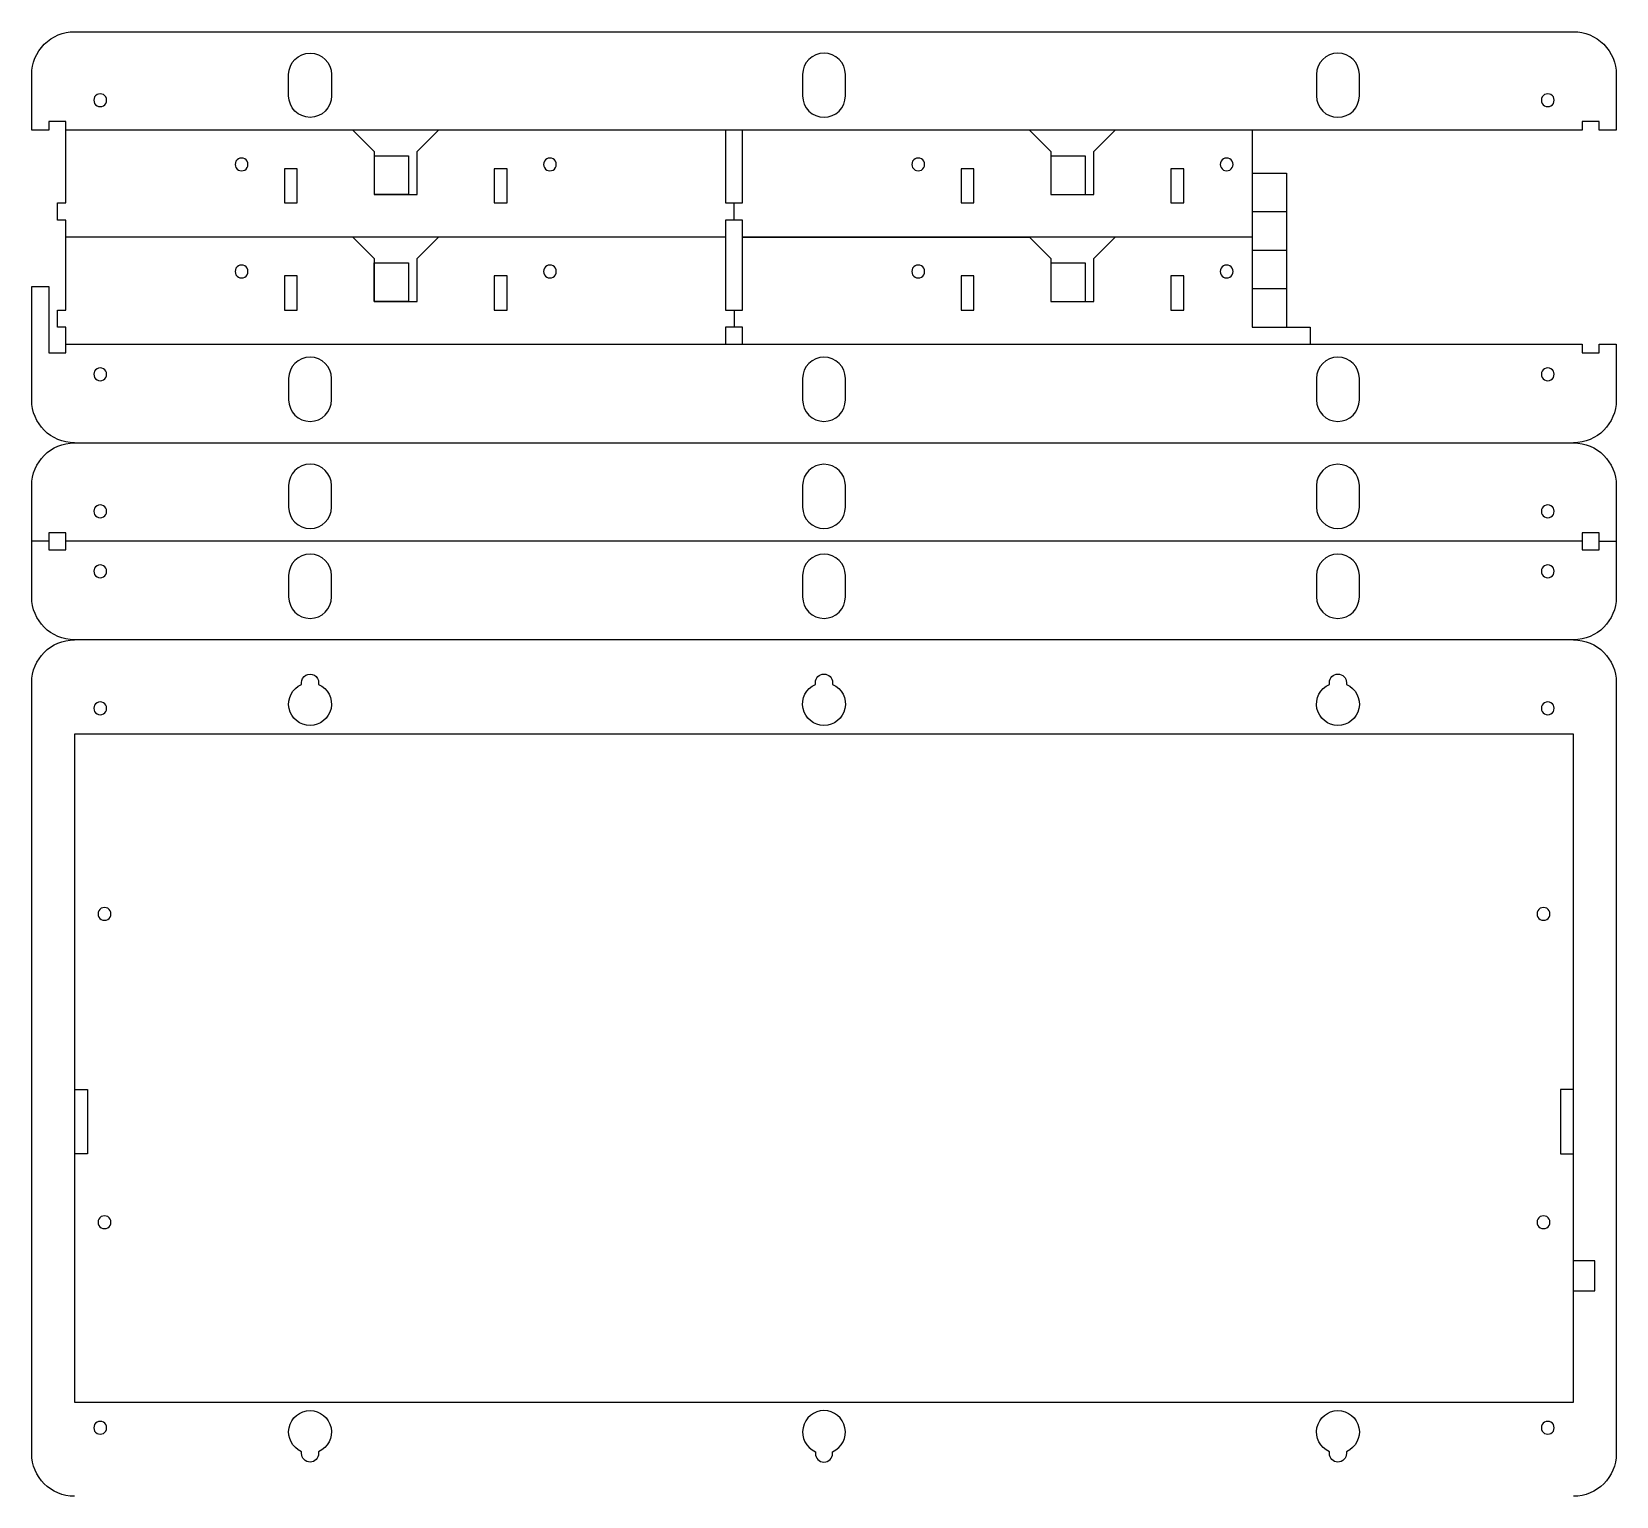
# Model space of a CAD drawing. Extents: x 0 to 370, y 0 to 742.
# Drawn here: x 0.1 to 370.1, y 400.1 to 742.1 of the extents above; entities that cross this region are included whole.
import ezdxf

# ---------------------------------------------------------------- set-up
doc = ezdxf.new("R2010")
doc.units = 0
doc.layers.add('Layer_1', color=7, linetype='CONTINUOUS')

msp = doc.modelspace()

# ---------------------------------------------------------------- linework, layer by layer
at = {"layer": 'Layer_1', "color": 7}
for points in [[(10.132267, 742.13124), (360.132032, 742.13124)], [(4.132261, 719.131255), (0.132266, 719.131255), (0.132266, 732.131246)], [(370.132026, 732.131246), (370.132026, 719.131255), (366.132028, 719.131255), (366.132028, 721.131253), (362.132031, 721.131253), (362.132031, 719.131255), (8.132256, 719.131255), (8.132256, 721.131253), (4.132261, 721.131253), (4.132261, 719.131255)], [(60.132214, 727.13125), (60.132214, 732.131246)], [(70.132214, 732.131246), (70.132214, 727.13125)], [(180.132147, 732.131246), (180.132147, 727.13125)], [(190.13214, 727.13125), (190.13214, 732.131246)], [(300.13207, 732.131246), (300.13207, 727.13125)], [(310.132064, 727.13125), (310.132064, 732.131246)], [(164.132476, 698.131428), (162.132477, 698.131428), (162.132477, 694.13143), (8.132579, 694.13143), (8.132579, 698.131428), (6.132568, 698.131428), (6.132568, 702.131425), (8.132579, 702.131425), (8.132579, 719.131415)], [(75.132522, 719.131415), (80.132539, 714.131418), (80.132539, 704.131424), (90.132533, 704.131424), (90.132533, 714.131418), (95.13252, 719.131415)], [(162.132477, 719.131415), (162.132477, 702.131425), (164.132476, 702.131425)], [(285.132029, 719.131744), (285.132029, 694.131756), (166.132115, 694.131756), (166.132115, 698.131752), (164.132116, 698.131752), (164.132116, 702.131746), (166.132115, 702.131746), (166.132115, 719.131744)], [(233.132072, 719.131744), (238.132059, 714.131731), (238.132059, 704.131757), (248.132053, 704.131757), (248.132053, 714.131731), (253.13207, 719.131744)], [(80.13221, 713.131508), (88.132204, 713.131508), (88.132204, 704.131514), (80.13221, 704.131514)], [(238.132089, 713.131508), (246.132084, 713.131508), (246.132084, 704.131514)], [(285.132059, 709.131511), (293.132054, 709.131511), (293.132054, 700.131517)], [(285.132059, 700.131517), (293.132054, 700.131517), (293.132054, 691.131522)], [(8.132119, 669.131136), (8.132119, 673.131134), (6.132108, 673.131134), (6.132108, 677.131131), (8.132119, 677.131131), (8.132119, 694.13112)], [(75.132062, 694.13112), (80.132079, 689.131124), (80.132079, 679.13113), (90.132073, 679.13113), (90.132073, 689.131124), (95.13206, 694.13112)], [(162.132017, 694.13112), (162.132017, 677.131131), (164.132016, 677.131131), (164.132016, 673.131134), (162.132017, 673.131134), (162.132017, 669.131136)], [(164.132576, 677.131072), (166.132575, 677.131072), (166.132575, 694.131069), (233.132532, 694.131069), (238.132519, 689.131057), (238.132519, 679.131083), (248.132513, 679.131083), (248.132513, 689.131057), (253.13253, 694.131069)], [(285.132489, 694.131069), (285.132489, 673.131078), (298.632501, 673.131078), (298.632501, 669.131082)], [(285.132059, 691.131522), (293.132054, 691.131522), (293.132054, 682.131528)], [(238.132089, 688.131524), (246.132084, 688.131524), (246.132084, 679.13153)], [(0.132256, 669.13183), (0.132256, 682.631818), (4.132251, 682.631818), (4.132251, 669.13183)], [(285.132059, 682.131528), (293.132054, 682.131528), (293.132054, 673.131534)], [(166.132575, 669.131082), (166.132575, 673.131078), (164.132576, 673.131078)], [(0.132256, 656.131828), (0.132256, 669.13183)], [(4.132251, 669.13183), (4.132251, 667.13182), (8.132246, 667.13182), (8.132246, 669.13183), (362.132021, 669.13183), (362.132021, 667.13182), (366.132018, 667.13182), (366.132018, 669.13183), (370.132016, 669.13183), (370.132016, 656.131828)], [(60.132204, 661.131841), (60.132204, 656.131828)], [(70.132203, 656.131828), (70.132203, 661.131841)], [(180.132136, 661.131841), (180.132136, 656.131828)], [(190.13213, 656.131828), (190.13213, 661.131841)], [(300.13206, 661.131841), (300.13206, 656.131828)], [(310.132054, 656.131828), (310.132054, 661.131841)], [(10.132257, 646.131541), (360.132022, 646.131541)], [(366.132018, 623.131555), (366.132018, 625.131554), (362.132021, 625.131554), (362.132021, 623.131555), (8.132246, 623.131555), (8.132246, 625.131554), (4.132251, 625.131554), (4.132251, 623.131555), (0.132256, 623.131555), (0.132256, 636.131547)], [(60.132204, 636.131547), (60.132204, 631.13155)], [(70.132203, 631.13155), (70.132203, 636.131547)], [(180.132136, 636.131547), (180.132136, 631.13155)], [(190.13213, 631.13155), (190.13213, 636.131547)], [(300.13206, 636.131547), (300.13206, 631.13155)], [(310.132054, 631.13155), (310.132054, 636.131547)], [(370.132016, 636.131547), (370.132016, 623.131555)], [(0.132266, 610.131317), (0.132266, 623.131319)], [(4.132261, 623.131319), (4.132261, 621.131309), (8.132256, 621.131309), (8.132256, 623.131319)], [(362.132031, 623.131319), (362.132031, 621.131309), (366.132028, 621.131309), (366.132028, 623.131319), (370.132026, 623.131319), (370.132026, 610.131317)], [(60.132214, 615.131331), (60.132214, 610.131317)], [(70.132214, 610.131317), (70.132214, 615.131331)], [(180.132147, 615.131331), (180.132147, 610.131317)], [(190.13214, 610.131317), (190.13214, 615.131331)], [(300.13207, 615.131331), (300.13207, 610.131317)], [(310.132064, 610.131317), (310.132064, 615.131331)], [(360.132032, 600.131343), (10.132267, 600.131343)], [(0.132331, 410.131777), (0.132331, 590.13145)], [(63.132213, 589.714025), (63.132213, 590.13145)], [(67.132205, 590.13145), (67.132205, 589.714025)], [(183.131984, 589.714025), (183.131984, 590.13145)], [(187.131976, 590.13145), (187.131976, 589.714025)], [(303.131768, 589.714025), (303.131768, 590.13145)], [(307.131758, 590.13145), (307.131758, 589.714025)], [(370.131629, 590.13145), (370.131629, 410.131777)], [(10.132313, 495.131632), (13.132307, 495.131632), (13.132307, 480.131664), (10.132313, 480.131664)], [(357.131669, 495.131632), (357.131669, 480.131664)], [(360.131641, 495.131632), (357.131669, 495.131632)], [(357.131669, 480.131664), (360.131641, 480.131664)], [(360.131641, 448.131719), (365.131648, 448.131719), (365.131648, 455.131708), (360.131641, 455.131708)], [(63.132213, 410.131777), (63.132213, 410.54921)], [(67.132205, 410.54921), (67.132205, 410.131777)], [(183.131984, 410.54921), (183.131984, 410.131777)], [(187.131976, 410.131777), (187.131976, 410.54921)], [(303.131768, 410.131777), (303.131768, 410.54921)], [(307.131758, 410.54921), (307.131758, 410.131777)]]:
    msp.add_lwpolyline(points, dxfattribs=at)
for points in [[(17.632247, 726.13125)], [(190.13214, 727.13125)], [(310.132064, 727.13125)], [(355.632035, 726.13125)], [(207.132089, 712.631756)], [(279.132043, 712.631756)], [(49.132549, 709.631421)], [(59.132543, 702.131425), (62.132551, 702.131425), (62.132551, 710.13142), (59.132543, 710.13142)], [(111.1325, 710.13142), (108.132522, 710.13142), (108.132522, 702.131425), (111.1325, 702.131425)], [(121.132503, 709.631421)], [(220.132071, 710.131735), (217.132093, 710.131735), (217.132093, 702.131746), (220.132071, 702.131746)], [(266.132041, 702.131746), (269.13205, 702.131746), (269.13205, 710.131735), (266.132041, 710.131735)], [(49.132089, 684.631126)], [(59.132083, 677.131131), (62.132091, 677.131131), (62.132091, 685.131126), (59.132083, 685.131126)], [(80.13221, 688.131524), (88.132204, 688.131524), (88.132204, 679.13153), (80.13221, 679.13153)], [(111.13204, 685.131126), (108.132062, 685.131126), (108.132062, 677.131131), (111.13204, 677.131131)], [(121.132043, 684.631126)], [(207.132549, 687.631082)], [(220.132531, 685.131061), (217.132553, 685.131061), (217.132553, 677.131072), (220.132531, 677.131072)], [(266.132501, 677.131072), (269.13251, 677.131072), (269.13251, 685.131061), (266.132501, 685.131061)], [(279.132503, 687.631082)], [(17.632237, 662.131833)], [(355.632025, 662.131833)], [(70.132203, 656.131828)], [(190.13213, 656.131828)], [(310.132054, 656.131828)], [(60.132204, 636.131547)], [(180.132136, 636.131547)], [(300.13206, 636.131547)], [(17.632237, 630.131551)], [(355.632025, 630.131551)], [(17.632247, 616.131322)], [(355.632035, 616.131322)], [(70.132214, 610.131317)], [(190.13214, 610.131317)], [(310.132064, 610.131317)], [(17.632298, 584.13146)], [(355.631669, 584.13146)], [(360.131641, 422.131773), (360.131641, 578.131472), (10.132313, 578.131472), (10.132313, 422.131773)], [(18.632296, 536.131546)], [(354.631652, 536.131546)], [(18.632296, 464.131678)], [(354.631652, 464.131678)], [(17.632298, 416.131775)], [(355.631669, 416.131775)], [(183.131984, 410.54921)]]:
    msp.add_lwpolyline(points, close=True, dxfattribs=at)
for points in [[(3.061199, 739.202312), (4.936563, 741.077675), (7.480102, 742.131242), (10.132267, 742.13124)], [(360.132032, 742.13124), (362.784195, 742.13124), (365.327733, 741.077672), (367.203095, 739.20231)], [(0.132266, 732.131246), (0.132266, 734.783411), (1.185835, 737.326949), (3.061199, 739.202312)], [(60.132214, 732.131246), (60.132995, 734.892118), (62.371342, 737.129832), (65.132214, 737.129832)], [(65.132214, 737.129832), (67.893085, 737.129832), (70.131433, 734.892118), (70.132214, 732.131246)], [(185.132143, 737.128081), (182.371956, 737.128081), (180.133893, 734.891433), (180.132147, 732.131246)], [(190.13214, 732.131246), (190.130394, 734.891433), (187.892331, 737.128081), (185.132143, 737.128081)], [(305.132067, 737.129008), (302.371518, 737.129008), (300.133305, 734.891795), (300.13207, 732.131246)], [(310.132064, 732.131246), (310.130829, 734.891795), (307.892616, 737.129008), (305.132067, 737.129008)], [(367.203095, 739.20231), (369.078458, 737.326947), (370.132026, 734.78341), (370.132026, 732.131246)], [(15.382245, 727.43029), (14.918142, 727.16234), (14.632244, 726.667149), (14.632244, 726.13125)], [(14.632244, 726.13125), (14.632244, 725.595351), (14.918142, 725.10016), (15.382245, 724.832211)], [(16.882246, 727.43029), (16.418144, 727.698239), (15.846347, 727.698239), (15.382245, 727.43029)], [(17.632247, 726.13125), (17.632247, 726.667149), (17.346348, 727.16234), (16.882246, 727.43029)], [(16.882246, 724.832211), (17.346348, 725.10016), (17.632247, 725.595351), (17.632247, 726.13125)], [(65.132214, 722.132664), (62.371342, 722.132664), (60.132995, 724.370378), (60.132214, 727.13125)], [(70.132214, 727.13125), (70.131433, 724.370378), (67.893085, 722.132664), (65.132214, 722.132664)], [(180.132147, 727.13125), (180.133893, 724.371063), (182.371956, 722.134415), (185.132143, 722.134415)], [(185.132143, 722.134415), (187.892331, 722.134415), (190.130394, 724.371063), (190.13214, 727.13125)], [(300.13207, 727.13125), (300.133305, 724.370701), (302.371518, 722.133488), (305.132067, 722.133488)], [(305.132067, 722.133488), (307.892616, 722.133488), (310.130829, 724.370701), (310.132064, 727.13125)], [(353.382036, 727.430287), (352.917935, 727.162338), (352.632037, 726.667148), (352.632037, 726.13125)], [(352.632037, 726.13125), (352.632037, 725.595352), (352.917935, 725.100162), (353.382036, 724.832213)], [(354.882035, 727.430287), (354.417934, 727.698237), (353.846138, 727.698237), (353.382036, 727.430287)], [(355.632035, 726.13125), (355.632035, 726.667148), (355.346137, 727.162338), (354.882035, 727.430287)], [(354.882035, 724.832213), (355.346137, 725.100162), (355.632035, 725.595352), (355.632035, 726.13125)], [(15.382245, 724.832211), (15.846347, 724.564261), (16.418144, 724.564261), (16.882246, 724.832211)], [(353.382036, 724.832213), (353.846138, 724.564264), (354.417934, 724.564264), (354.882035, 724.832213)], [(47.833512, 711.881419), (47.565563, 711.417318), (47.565563, 710.845522), (47.833512, 710.38142)], [(49.132549, 712.631419), (48.596651, 712.631419), (48.101461, 712.345521), (47.833512, 711.881419)], [(50.431586, 711.881419), (50.163637, 712.345521), (49.668447, 712.631419), (49.132549, 712.631419)], [(50.431586, 710.38142), (50.699535, 710.845522), (50.699535, 711.417318), (50.431586, 711.881419)], [(119.833466, 711.881419), (119.565517, 711.417318), (119.565517, 710.845522), (119.833466, 710.38142)], [(121.132503, 712.631419), (120.596605, 712.631419), (120.101415, 712.345521), (119.833466, 711.881419)], [(122.431541, 711.881419), (122.163592, 712.345521), (121.668401, 712.631419), (121.132503, 712.631419)], [(122.431541, 710.38142), (122.69949, 710.845522), (122.69949, 711.417318), (122.431541, 711.881419)], [(205.833049, 711.881755), (205.5651, 711.417653), (205.5651, 710.845856), (205.833049, 710.381753)], [(207.132089, 712.631756), (206.59619, 712.631756), (206.100999, 712.345857), (205.833049, 711.881755)], [(208.431128, 711.881755), (208.163179, 712.345857), (207.667988, 712.631756), (207.132089, 712.631756)], [(208.431128, 710.381753), (208.699078, 710.845856), (208.699078, 711.417653), (208.431128, 711.881755)], [(277.833004, 711.881755), (277.565054, 711.417653), (277.565054, 710.845856), (277.833004, 710.381753)], [(279.132043, 712.631756), (278.596144, 712.631756), (278.100953, 712.345857), (277.833004, 711.881755)], [(280.431083, 711.881755), (280.163133, 712.345857), (279.667942, 712.631756), (279.132043, 712.631756)], [(280.431083, 710.381753), (280.699032, 710.845856), (280.699032, 711.417653), (280.431083, 711.881755)], [(47.833512, 710.38142), (48.101461, 709.917319), (48.596651, 709.631421), (49.132549, 709.631421)], [(49.132549, 709.631421), (49.668447, 709.631421), (50.163637, 709.917319), (50.431586, 710.38142)], [(119.833466, 710.38142), (120.101415, 709.917319), (120.596605, 709.631421), (121.132503, 709.631421)], [(121.132503, 709.631421), (121.668401, 709.631421), (122.163592, 709.917319), (122.431541, 710.38142)], [(205.833049, 710.381753), (206.100999, 709.917651), (206.59619, 709.631753), (207.132089, 709.631753)], [(207.132089, 709.631753), (207.667988, 709.631753), (208.163179, 709.917651), (208.431128, 710.381753)], [(277.833004, 710.381753), (278.100953, 709.917651), (278.596144, 709.631753), (279.132043, 709.631753)], [(279.132043, 709.631753), (279.667942, 709.631753), (280.163133, 709.917651), (280.431083, 710.381753)], [(47.833052, 686.881125), (47.565103, 686.417024), (47.565103, 685.845227), (47.833052, 685.381126)], [(49.132089, 687.631125), (48.596191, 687.631125), (48.101001, 687.345226), (47.833052, 686.881125)], [(47.833052, 685.381126), (48.101001, 684.917025), (48.596191, 684.631126), (49.132089, 684.631126)], [(50.431126, 686.881125), (50.163177, 687.345226), (49.667987, 687.631125), (49.132089, 687.631125)], [(49.132089, 684.631126), (49.667987, 684.631126), (50.163177, 684.917025), (50.431126, 685.381126)], [(50.431126, 685.381126), (50.699075, 685.845227), (50.699075, 686.417024), (50.431126, 686.881125)], [(119.833006, 686.881125), (119.565057, 686.417024), (119.565057, 685.845227), (119.833006, 685.381126)], [(121.132043, 687.631125), (120.596145, 687.631125), (120.100955, 687.345226), (119.833006, 686.881125)], [(119.833006, 685.381126), (120.100955, 684.917025), (120.596145, 684.631126), (121.132043, 684.631126)], [(122.431081, 686.881125), (122.163132, 687.345226), (121.667941, 687.631125), (121.132043, 687.631125)], [(121.132043, 684.631126), (121.667941, 684.631126), (122.163132, 684.917025), (122.431081, 685.381126)], [(122.431081, 685.381126), (122.69903, 685.845227), (122.69903, 686.417024), (122.431081, 686.881125)], [(205.833509, 686.881081), (205.56556, 686.416979), (205.56556, 685.845181), (205.833509, 685.381079)], [(207.132549, 687.631082), (206.59665, 687.631082), (206.101459, 687.345183), (205.833509, 686.881081)], [(205.833509, 685.381079), (206.101459, 684.916977), (206.59665, 684.631078), (207.132549, 684.631078)], [(208.431588, 686.881081), (208.163639, 687.345183), (207.668448, 687.631082), (207.132549, 687.631082)], [(207.132549, 684.631078), (207.668448, 684.631078), (208.163639, 684.916977), (208.431588, 685.381079)], [(208.431588, 685.381079), (208.699538, 685.845181), (208.699538, 686.416979), (208.431588, 686.881081)], [(277.833464, 686.881081), (277.565514, 686.416979), (277.565514, 685.845181), (277.833464, 685.381079)], [(279.132503, 687.631082), (278.596604, 687.631082), (278.101413, 687.345183), (277.833464, 686.881081)], [(277.833464, 685.381079), (278.101413, 684.916977), (278.596604, 684.631078), (279.132503, 684.631078)], [(280.431543, 686.881081), (280.163593, 687.345183), (279.668402, 687.631082), (279.132503, 687.631082)], [(279.132503, 684.631078), (279.668402, 684.631078), (280.163593, 684.916977), (280.431543, 685.381079)], [(280.431543, 685.381079), (280.699492, 685.845181), (280.699492, 686.416979), (280.431543, 686.881081)], [(65.132204, 666.130109), (62.371456, 666.130109), (60.13316, 663.892589), (60.132204, 661.131841)], [(70.132203, 661.131841), (70.131247, 663.892589), (67.892951, 666.130109), (65.132204, 666.130109)], [(185.132133, 666.129603), (182.371584, 666.129603), (180.13337, 663.89239), (180.132136, 661.131841)], [(190.13213, 661.131841), (190.130895, 663.89239), (187.892682, 666.129603), (185.132133, 666.129603)], [(305.132057, 666.129603), (302.371508, 666.129603), (300.133295, 663.89239), (300.13206, 661.131841)], [(310.132054, 661.131841), (310.130819, 663.89239), (307.892606, 666.129603), (305.132057, 666.129603)], [(15.382235, 663.430872), (14.918132, 663.162923), (14.632234, 662.667732), (14.632234, 662.131833)], [(16.882236, 663.430872), (16.418134, 663.698822), (15.846337, 663.698822), (15.382235, 663.430872)], [(17.632237, 662.131833), (17.632237, 662.667732), (17.346338, 663.162923), (16.882236, 663.430872)], [(353.382026, 663.43087), (352.917925, 663.162921), (352.632027, 662.667731), (352.632027, 662.131833)], [(354.882025, 663.43087), (354.417924, 663.698819), (353.846128, 663.698819), (353.382026, 663.43087)], [(355.632025, 662.131833), (355.632025, 662.667731), (355.346127, 663.162921), (354.882025, 663.43087)], [(14.632234, 662.131833), (14.632234, 661.595934), (14.918132, 661.100743), (15.382235, 660.832793)], [(15.382235, 660.832793), (15.846337, 660.564844), (16.418134, 660.564844), (16.882236, 660.832793)], [(16.882236, 660.832793), (17.346338, 661.100743), (17.632237, 661.595934), (17.632237, 662.131833)], [(352.632027, 662.131833), (352.632027, 661.595935), (352.917925, 661.100744), (353.382026, 660.832795)], [(353.382026, 660.832795), (353.846128, 660.564846), (354.417924, 660.564846), (354.882025, 660.832795)], [(354.882025, 660.832795), (355.346127, 661.100744), (355.632025, 661.595935), (355.632025, 662.131833)], [(10.132257, 646.131854), (4.609418, 646.13185), (0.132267, 650.608989), (0.132256, 656.131828)], [(60.132204, 656.131828), (60.13316, 653.37108), (62.371456, 651.13356), (65.132204, 651.13356)], [(65.132204, 651.13356), (67.892951, 651.13356), (70.131247, 653.37108), (70.132203, 656.131828)], [(180.132136, 656.131828), (180.13337, 653.371279), (182.371584, 651.134066), (185.132133, 651.134066)], [(185.132133, 651.134066), (187.892682, 651.134066), (190.130895, 653.371279), (190.13213, 656.131828)], [(300.13206, 656.131828), (300.133295, 653.371279), (302.371508, 651.134066), (305.132057, 651.134066)], [(305.132057, 651.134066), (307.892606, 651.134066), (310.130819, 653.371279), (310.132054, 656.131828)], [(370.132016, 656.131828), (370.132006, 650.608991), (365.654858, 646.131854), (360.132022, 646.131854)], [(0.132256, 636.131547), (0.132256, 641.654394), (4.60941, 646.131541), (10.132257, 646.131541)], [(360.132022, 646.131541), (365.654868, 646.131541), (370.132016, 641.654394), (370.132016, 636.131547)], [(65.132204, 641.129815), (62.371456, 641.129815), (60.13316, 638.892294), (60.132204, 636.131547)], [(70.132203, 636.131547), (70.131247, 638.892294), (67.892951, 641.129815), (65.132204, 641.129815)], [(185.132133, 641.129308), (182.371584, 641.129308), (180.13337, 638.892096), (180.132136, 636.131547)], [(190.13213, 636.131547), (190.130895, 638.892096), (187.892682, 641.129308), (185.132133, 641.129308)], [(305.132057, 641.129308), (302.371508, 641.129308), (300.133295, 638.892096), (300.13206, 636.131547)], [(310.132054, 636.131547), (310.130819, 638.892096), (307.892606, 641.129308), (305.132057, 641.129308)], [(15.382235, 631.43059), (14.918132, 631.162641), (14.632234, 630.66745), (14.632234, 630.131551)], [(14.632234, 630.131551), (14.632234, 629.595652), (14.918132, 629.100461), (15.382235, 628.832512)], [(16.882236, 631.43059), (16.418134, 631.69854), (15.846337, 631.69854), (15.382235, 631.43059)], [(17.632237, 630.131551), (17.632237, 630.66745), (17.346338, 631.162641), (16.882236, 631.43059)], [(16.882236, 628.832512), (17.346338, 629.100461), (17.632237, 629.595652), (17.632237, 630.131551)], [(60.132204, 631.13155), (60.13316, 628.370803), (62.371456, 626.133282), (65.132204, 626.133282)], [(65.132204, 626.133282), (67.892951, 626.133282), (70.131247, 628.370803), (70.132203, 631.13155)], [(180.132136, 631.13155), (180.13337, 628.371002), (182.371584, 626.133789), (185.132133, 626.133789)], [(185.132133, 626.133789), (187.892682, 626.133789), (190.130895, 628.371002), (190.13213, 631.13155)], [(300.13206, 631.13155), (300.133295, 628.371002), (302.371508, 626.133789), (305.132057, 626.133789)], [(305.132057, 626.133789), (307.892606, 626.133789), (310.130819, 628.371002), (310.132054, 631.13155)], [(353.382026, 631.430588), (352.917925, 631.162639), (352.632027, 630.667449), (352.632027, 630.131551)], [(352.632027, 630.131551), (352.632027, 629.595653), (352.917925, 629.100463), (353.382026, 628.832514)], [(354.882025, 631.430588), (354.417924, 631.698537), (353.846128, 631.698537), (353.382026, 631.430588)], [(355.632025, 630.131551), (355.632025, 630.667449), (355.346127, 631.162639), (354.882025, 631.430588)], [(354.882025, 628.832514), (355.346127, 629.100463), (355.632025, 629.595653), (355.632025, 630.131551)], [(15.382235, 628.832512), (15.846337, 628.564562), (16.418134, 628.564562), (16.882236, 628.832512)], [(353.382026, 628.832514), (353.846128, 628.564565), (354.417924, 628.564565), (354.882025, 628.832514)], [(65.132214, 620.129916), (62.371342, 620.129916), (60.132995, 617.892202), (60.132214, 615.131331)], [(70.132214, 615.131331), (70.131433, 617.892202), (67.893085, 620.129916), (65.132214, 620.129916)], [(185.132143, 620.128166), (182.371956, 620.128166), (180.133893, 617.891517), (180.132147, 615.131331)], [(190.13214, 615.131331), (190.130394, 617.891517), (187.892331, 620.128166), (185.132143, 620.128166)], [(305.132067, 620.129092), (302.371518, 620.129092), (300.133305, 617.891879), (300.13207, 615.131331)], [(310.132064, 615.131331), (310.130829, 617.891879), (307.892616, 620.129092), (305.132067, 620.129092)], [(15.382245, 617.430361), (14.918142, 617.162412), (14.632244, 616.667221), (14.632244, 616.131322)], [(14.632244, 616.131322), (14.632244, 615.595423), (14.918142, 615.100232), (15.382245, 614.832282)], [(16.882246, 617.430361), (16.418144, 617.698311), (15.846347, 617.698311), (15.382245, 617.430361)], [(15.382245, 614.832282), (15.846347, 614.564333), (16.418144, 614.564333), (16.882246, 614.832282)], [(17.632247, 616.131322), (17.632247, 616.667221), (17.346348, 617.162412), (16.882246, 617.430361)], [(16.882246, 614.832282), (17.346348, 615.100232), (17.632247, 615.595423), (17.632247, 616.131322)], [(353.382036, 617.430359), (352.917935, 617.16241), (352.632037, 616.66722), (352.632037, 616.131322)], [(352.632037, 616.131322), (352.632037, 615.595424), (352.917935, 615.100234), (353.382036, 614.832285)], [(354.882035, 617.430359), (354.417934, 617.698308), (353.846138, 617.698308), (353.382036, 617.430359)], [(353.382036, 614.832285), (353.846138, 614.564336), (354.417934, 614.564336), (354.882035, 614.832285)], [(355.632035, 616.131322), (355.632035, 616.66722), (355.346137, 617.16241), (354.882035, 617.430359)], [(354.882035, 614.832285), (355.346137, 615.100234), (355.632035, 615.595424), (355.632035, 616.131322)], [(10.132267, 600.131343), (4.609428, 600.131339), (0.132277, 604.608478), (0.132266, 610.131317)], [(60.132214, 610.131317), (60.132995, 607.370445), (62.371342, 605.132731), (65.132214, 605.132731)], [(65.132214, 605.132731), (67.893085, 605.132731), (70.131433, 607.370445), (70.132214, 610.131317)], [(180.132147, 610.131317), (180.133893, 607.37113), (182.371956, 605.134482), (185.132143, 605.134482)], [(185.132143, 605.134482), (187.892331, 605.134482), (190.130394, 607.37113), (190.13214, 610.131317)], [(300.13207, 610.131317), (300.133305, 607.370768), (302.371518, 605.133555), (305.132067, 605.133555)], [(305.132067, 605.133555), (307.892616, 605.133555), (310.130829, 607.370768), (310.132064, 610.131317)], [(370.132026, 610.131317), (370.132016, 604.60848), (365.654868, 600.131343), (360.132032, 600.131343)], [(0.132331, 590.13145), (0.132332, 595.654285), (4.609476, 600.131429), (10.132313, 600.131429)], [(360.131641, 600.131429), (365.654491, 600.131432), (370.131629, 595.654288), (370.131629, 590.13145)], [(64.132211, 591.863497), (64.751012, 592.220762), (65.513406, 592.220762), (66.132207, 591.863497)], [(183.131984, 590.13145), (183.132385, 591.235733), (184.027697, 592.130718), (185.13198, 592.130718)], [(185.13198, 592.130718), (186.236263, 592.130718), (187.131575, 591.235733), (187.131976, 590.13145)], [(303.131768, 590.13145), (303.133099, 591.235074), (304.028138, 592.129033), (305.131763, 592.129033)], [(305.131763, 592.129033), (306.235388, 592.129033), (307.130426, 591.235074), (307.131758, 590.13145)], [(60.237687, 584.109912), (59.753944, 586.427661), (60.962187, 588.766948), (63.132213, 589.714025)], [(63.132213, 590.13145), (63.132213, 590.845979), (63.51341, 591.506232), (64.132211, 591.863497)], [(66.132207, 591.863497), (66.751008, 591.506232), (67.132205, 590.845979), (67.132205, 590.13145)], [(67.132205, 589.714025), (69.302232, 588.766948), (70.510474, 586.427661), (70.026731, 584.109912)], [(180.237458, 584.109912), (179.753715, 586.427661), (180.961958, 588.766948), (183.131984, 589.714025)], [(187.131976, 589.714025), (189.302002, 588.766948), (190.510245, 586.427661), (190.026502, 584.109912)], [(300.23724, 584.109912), (299.753498, 586.427662), (300.961741, 588.766949), (303.131768, 589.714025)], [(307.131758, 589.714025), (309.301785, 588.766949), (310.510028, 586.427662), (310.026285, 584.109912)], [(15.382303, 585.430495), (14.918202, 585.162547), (14.632304, 584.667357), (14.632304, 584.13146)], [(16.8823, 585.430495), (16.418199, 585.698444), (15.846403, 585.698444), (15.382303, 585.430495)], [(17.632298, 584.13146), (17.632298, 584.667357), (17.3464, 585.162547), (16.8823, 585.430495)], [(353.38167, 585.430497), (352.917569, 585.162548), (352.631671, 584.667358), (352.631671, 584.13146)], [(354.88167, 585.430497), (354.417568, 585.698446), (353.845772, 585.698446), (353.38167, 585.430497)], [(355.631669, 584.13146), (355.631669, 584.667358), (355.345771, 585.162548), (354.88167, 585.430497)], [(14.632304, 584.13146), (14.632304, 583.595562), (14.918202, 583.100373), (15.382303, 582.832424)], [(15.382303, 582.832424), (15.846403, 582.564475), (16.418199, 582.564475), (16.8823, 582.832424)], [(16.8823, 582.832424), (17.3464, 583.100373), (17.632298, 583.595562), (17.632298, 584.13146)], [(65.132209, 580.131468), (62.764516, 580.131468), (60.721429, 581.792162), (60.237687, 584.109912)], [(70.026731, 584.109912), (69.542989, 581.792162), (67.499902, 580.131468), (65.132209, 580.131468)], [(185.13198, 580.131468), (182.764287, 580.131468), (180.7212, 581.792162), (180.237458, 584.109912)], [(190.026502, 584.109912), (189.54276, 581.792162), (187.499673, 580.131468), (185.13198, 580.131468)], [(305.131763, 580.131467), (302.76407, 580.131467), (300.720983, 581.792162), (300.23724, 584.109912)], [(310.026285, 584.109912), (309.542543, 581.792162), (307.499456, 580.131467), (305.131763, 580.131467)], [(352.631671, 584.13146), (352.631671, 583.595562), (352.917569, 583.100371), (353.38167, 582.832422)], [(353.38167, 582.832422), (353.845772, 582.564473), (354.417568, 582.564473), (354.88167, 582.832422)], [(354.88167, 582.832422), (355.345771, 583.100371), (355.631669, 583.595562), (355.631669, 584.13146)], [(16.382301, 537.430582), (15.9182, 537.162633), (15.632302, 536.667443), (15.632302, 536.131546)], [(17.882298, 537.430582), (17.418197, 537.69853), (16.846401, 537.69853), (16.382301, 537.430582)], [(18.632296, 536.131546), (18.632296, 536.667443), (18.346399, 537.162633), (17.882298, 537.430582)], [(352.381653, 537.430584), (351.917552, 537.162635), (351.631653, 536.667444), (351.631653, 536.131546)], [(353.881652, 537.430584), (353.417551, 537.698533), (352.845754, 537.698533), (352.381653, 537.430584)], [(354.631652, 536.131546), (354.631652, 536.667444), (354.345754, 537.162635), (353.881652, 537.430584)], [(15.632302, 536.131546), (15.632302, 535.595649), (15.9182, 535.100459), (16.382301, 534.83251)], [(16.382301, 534.83251), (16.846401, 534.564562), (17.418197, 534.564562), (17.882298, 534.83251)], [(17.882298, 534.83251), (18.346399, 535.100459), (18.632296, 535.595649), (18.632296, 536.131546)], [(351.631653, 536.131546), (351.631653, 535.595648), (351.917552, 535.100458), (352.381653, 534.832508)], [(352.381653, 534.832508), (352.845754, 534.564559), (353.417551, 534.564559), (353.881652, 534.832508)], [(353.881652, 534.832508), (354.345754, 535.100458), (354.631652, 535.595648), (354.631652, 536.131546)], [(16.382301, 465.430714), (15.9182, 465.162765), (15.632302, 464.667576), (15.632302, 464.131678)], [(15.632302, 464.131678), (15.632302, 463.595781), (15.9182, 463.100591), (16.382301, 462.832642)], [(17.882298, 465.430714), (17.418197, 465.698663), (16.846401, 465.698663), (16.382301, 465.430714)], [(16.382301, 462.832642), (16.846401, 462.564694), (17.418197, 462.564694), (17.882298, 462.832642)], [(18.632296, 464.131678), (18.632296, 464.667576), (18.346399, 465.162765), (17.882298, 465.430714)], [(17.882298, 462.832642), (18.346399, 463.100591), (18.632296, 463.595781), (18.632296, 464.131678)], [(352.381653, 465.430716), (351.917552, 465.162767), (351.631653, 464.667576), (351.631653, 464.131678)], [(351.631653, 464.131678), (351.631653, 463.59578), (351.917552, 463.10059), (352.381653, 462.832641)], [(353.881652, 465.430716), (353.417551, 465.698665), (352.845754, 465.698665), (352.381653, 465.430716)], [(352.381653, 462.832641), (352.845754, 462.564691), (353.417551, 462.564691), (353.881652, 462.832641)], [(354.631652, 464.131678), (354.631652, 464.667576), (354.345754, 465.162767), (353.881652, 465.430716)], [(353.881652, 462.832641), (354.345754, 463.10059), (354.631652, 463.59578), (354.631652, 464.131678)], [(60.237687, 416.153323), (60.721429, 418.471072), (62.764516, 420.131767), (65.132209, 420.131767)], [(65.132209, 420.131767), (67.499902, 420.131767), (69.542989, 418.471072), (70.026731, 416.153323)], [(185.13198, 420.131767), (182.764287, 420.131767), (180.7212, 418.471072), (180.237458, 416.153323)], [(190.026502, 416.153323), (189.54276, 418.471072), (187.499673, 420.131767), (185.13198, 420.131767)], [(300.23724, 416.153323), (300.720983, 418.471073), (302.76407, 420.131768), (305.131763, 420.131768)], [(305.131763, 420.131768), (307.499456, 420.131768), (309.542543, 418.471073), (310.026285, 416.153323)], [(15.382303, 417.430811), (14.918202, 417.162862), (14.632304, 416.667672), (14.632304, 416.131775)], [(14.632304, 416.131775), (14.632304, 415.595878), (14.918202, 415.100688), (15.382303, 414.83274)], [(16.8823, 417.430811), (16.418199, 417.698759), (15.846403, 417.698759), (15.382303, 417.430811)], [(15.382303, 414.83274), (15.846403, 414.564791), (16.418199, 414.564791), (16.8823, 414.83274)], [(17.632298, 416.131775), (17.632298, 416.667672), (17.3464, 417.162862), (16.8823, 417.430811)], [(16.8823, 414.83274), (17.3464, 415.100688), (17.632298, 415.595878), (17.632298, 416.131775)], [(63.132213, 410.54921), (60.962187, 411.496287), (59.753944, 413.835574), (60.237687, 416.153323)], [(70.026731, 416.153323), (70.510474, 413.835574), (69.302232, 411.496287), (67.132205, 410.54921)], [(180.237458, 416.153323), (179.753715, 413.835574), (180.961958, 411.496287), (183.131984, 410.54921)], [(187.131976, 410.54921), (189.302002, 411.496287), (190.510245, 413.835574), (190.026502, 416.153323)], [(303.131768, 410.54921), (300.961741, 411.496286), (299.753498, 413.835573), (300.23724, 416.153323)], [(310.026285, 416.153323), (310.510028, 413.835573), (309.301785, 411.496286), (307.131758, 410.54921)], [(353.38167, 417.430813), (352.917569, 417.162864), (352.631671, 416.667673), (352.631671, 416.131775)], [(352.631671, 416.131775), (352.631671, 415.595877), (352.917569, 415.100687), (353.38167, 414.832737)], [(354.88167, 417.430813), (354.417568, 417.698762), (353.845772, 417.698762), (353.38167, 417.430813)], [(353.38167, 414.832737), (353.845772, 414.564788), (354.417568, 414.564788), (354.88167, 414.832737)], [(355.631669, 416.131775), (355.631669, 416.667673), (355.345771, 417.162864), (354.88167, 417.430813)], [(354.88167, 414.832737), (355.345771, 415.100687), (355.631669, 415.595877), (355.631669, 416.131775)], [(10.132313, 400.131816), (4.609483, 400.131816), (0.132343, 404.608955), (0.132331, 410.131777)], [(65.132209, 408.131781), (64.027642, 408.131781), (63.132213, 409.02721), (63.132213, 410.131777)], [(67.132205, 410.131777), (67.132205, 409.02721), (66.236776, 408.131781), (65.132209, 408.131781)], [(183.131984, 410.131777), (183.132385, 409.027494), (184.027697, 408.132508), (185.13198, 408.132508)], [(185.13198, 408.132508), (186.236263, 408.132508), (187.131575, 409.027494), (187.131976, 410.131777)], [(305.131763, 408.134194), (304.028138, 408.134194), (303.133099, 409.028153), (303.131768, 410.131777)], [(307.131758, 410.131777), (307.130426, 409.028153), (306.235388, 408.134194), (305.131763, 408.134194)], [(370.131629, 410.131777), (370.131629, 404.608955), (365.654464, 400.131816), (360.131641, 400.131816)]]:
    msp.add_open_spline(points, degree=3, dxfattribs=at)

doc.saveas('drawing.dxf')
